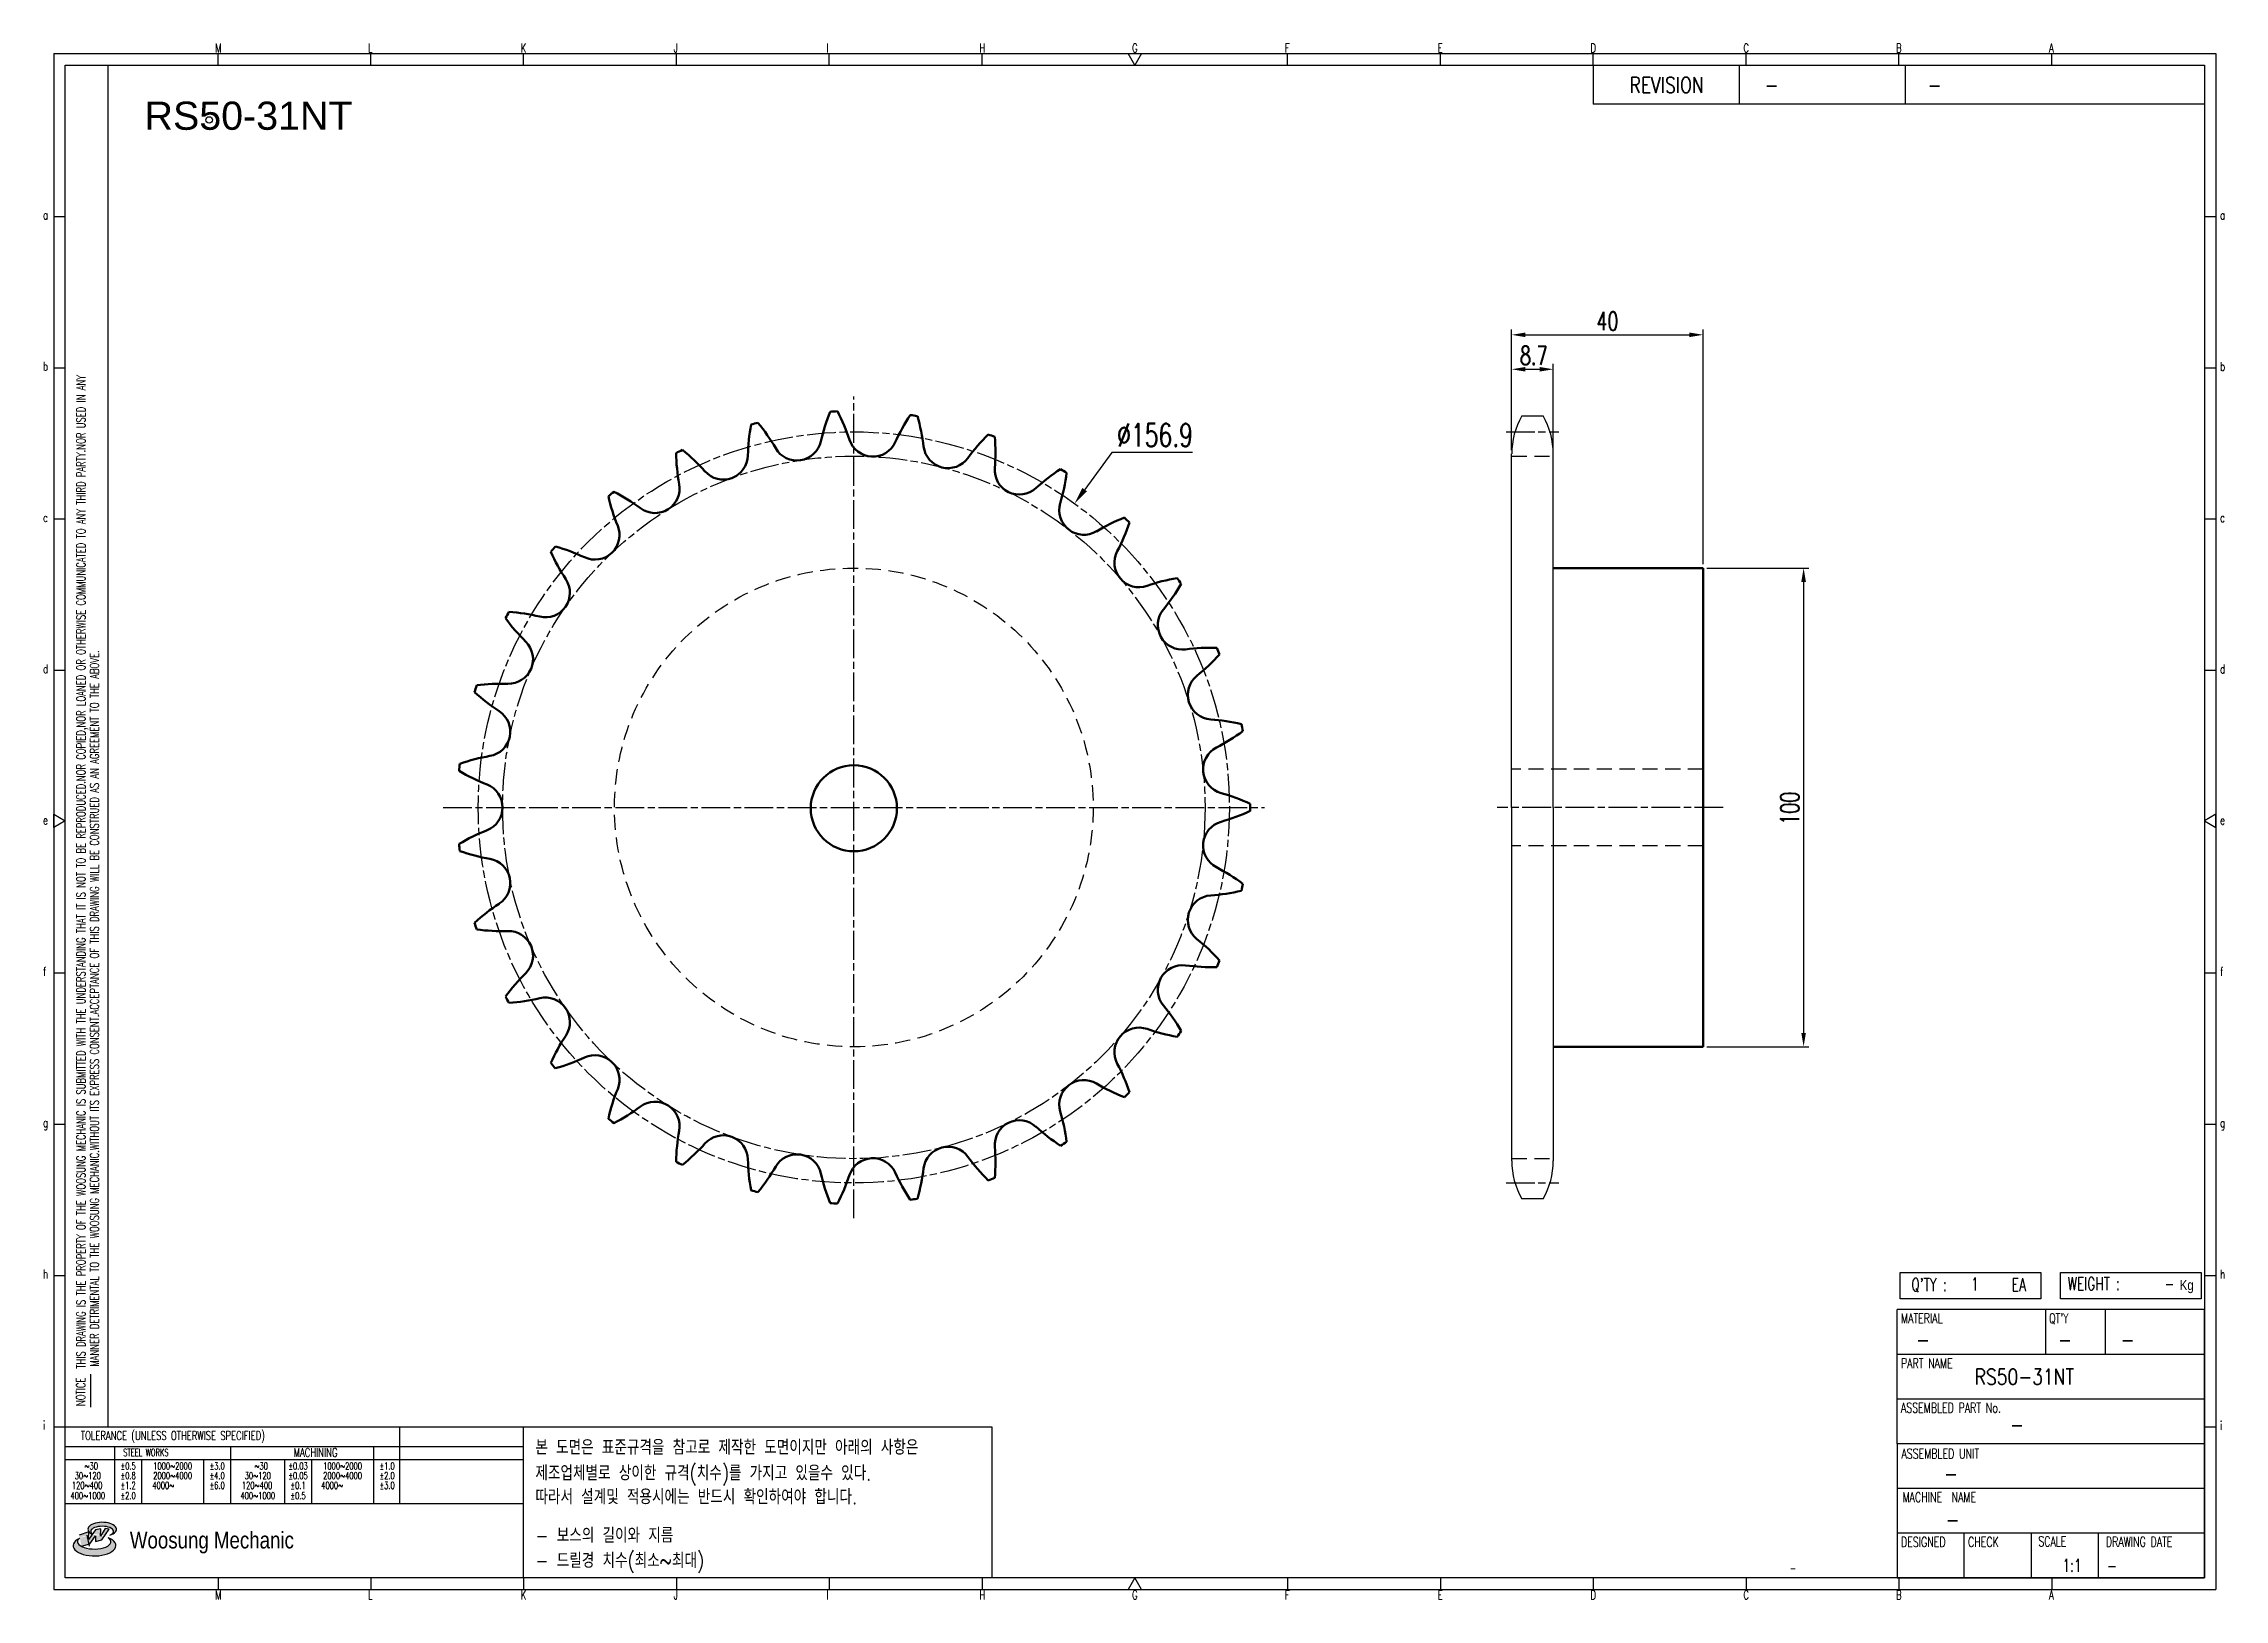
# Model space of a CAD drawing. Header units: millimetres. Extents: x 8307 to 8763, y 4750 to 5075.
import ezdxf
from ezdxf.enums import TextEntityAlignment as Align

# ---------------------------------------------------------------- set-up
doc = ezdxf.new("R2010")
doc.units = ezdxf.units.MM
for name, pattern in [('AM_ISO08W050', [18, 12, -1.5, 3, -1.5]), ('AM_ISO08W050x2', [9, 6, -0.75, 1.5, -0.75]), ('HIDDEN', [9.525, 6.35, -3.175])]:
    doc.linetypes.add(name, pattern=pattern)
for name, color, linetype, lineweight in [('20', 7, 'Continuous', 50), ('22', 30, 'AM_ISO08W050', 25), ('23', 40, 'AM_ISO08W050', 25), ('VIS', 7, 'Continuous', 50)]:
    doc.layers.add(name, color=color, linetype=linetype, lineweight=lineweight)
for name, color, linetype in [('HL', 2, 'HIDDEN'), ('S-DIM', 7, 'Continuous'), ('TITLE', 7, 'Continuous'), ('도면레이아웃', 7, 'Continuous')]:
    doc.layers.add(name, color=color, linetype=linetype)
doc.styles.add('HAN', font='ROMANS.shx', dxfattribs={"width": 0.7, "bigfont": 'whgtxt.shx'})
doc.styles.add('HKD_ST2', font='romans.shx', dxfattribs={"width": 0.7, "height": 4, "bigfont": '@extfont2.shx'})
doc.styles.add('HSG', font='SIMPLEX.shx', dxfattribs={"width": 0.7, "bigfont": 'HSG.shx'})
doc.styles.add('ROMANS', font='romans.shx', dxfattribs={"width": 0.7, "bigfont": 'whgtxt.shx'})
doc.styles.add('SLDTEXTSTYLE4', font='arial.ttf', dxfattribs={"width": 0.8})
doc.styles.get("Standard").update_dxf_attribs({"font": 'arial.ttf'})
doc.dimstyles.new('APP10', dxfattribs={"dimscale": 2, "dimtxt": 2.4, "dimasz": 1.8, "dimexe": 0.7, "dimexo": 0.5, "dimgap": 0.6, "dimtad": 1, "dimtoh": 1, "dimdec": 1, "dimrnd": 0.01, "dimzin": 9, "dimdsep": 46, "dimtxsty": 'HSG', "dimcen": 0, "dimclrd": 1, "dimclre": 1, "dimclrt": 256, "dimazin": 2, "dimtp": 1, "dimtm": 1, "dimtfac": 0.5, "dimtdec": 1, "dimtofl": 0, "dimtmove": 0, "dimatfit": 3, "dimfxl": 0, "dimtvp": 1, "dimtolj": 2, "dimlwd": -1, "dimlwe": -1, "dimarcsym": 0})
doc.dimstyles.new('APP4', dxfattribs={"dimscale": 1.6, "dimtxt": 2.4, "dimasz": 1.8, "dimexe": 0.7, "dimexo": 0.5, "dimgap": 0.6, "dimtad": 1, "dimtoh": 1, "dimdec": 1, "dimrnd": 0.01, "dimzin": 9, "dimdsep": 46, "dimtxsty": 'HSG', "dimcen": 0, "dimclrd": 1, "dimclre": 1, "dimclrt": 256, "dimazin": 2, "dimtp": 1, "dimtm": 1, "dimtfac": 0.5, "dimtdec": 1, "dimtofl": 0, "dimtmove": 0, "dimatfit": 3, "dimfxl": 0, "dimtvp": 1, "dimtolj": 2, "dimlwd": -1, "dimlwe": -1, "dimarcsym": 0})

# ---------------------------------------------------------------- blocks, each defined once
blk = doc.blocks.new('SUYWSHJH')
at = {"layer": '도면레이아웃'}
h = blk.add_hatch(color=10, dxfattribs=at)
h.paths.add_polyline_path([(1.544, 35.177), (1.554, 34.966), (1.779, 35.034), (2.054, 35.422), (1.908, 35.446), (1.728, 35.167), (1.741, 35.439), (1.547, 35.405), (1.292, 35.041), (1.295, 35.33), (0.943, 35.208), (1.03, 34.8), (1.336, 34.885)])
edge = h.paths.add_edge_path()
edge.add_ellipse((1.795, 35.421), major_axis=(-0.53, 0), ratio=0.487785, start_angle=122.36065, end_angle=403.39574)
edge.add_line((1.411, 35.244), (1.419, 35.261))
edge.add_ellipse((1.798, 35.344), major_axis=(-0.423, 0), ratio=0.444396, start_angle=131.58977, end_angle=386.19408, ccw=False)
edge = h.paths.add_edge_path()
edge.add_ellipse((1.512, 34.815), major_axis=(-0.793, 0), ratio=0.480113, start_angle=314.67633, end_angle=590.85213)
edge.add_ellipse((1.501, 34.958), major_axis=(-0.62, 0), ratio=0.43311, start_angle=331.7024, end_angle=574.42495, ccw=False)
for p, q in [((0, 90.118), (80.15, 90.118)), ((0, 90.118), (0, 33.191)), ((6.089, 89.693), (6.089, 90.118)), ((11.753, 89.693), (11.753, 90.118)), ((17.418, 89.693), (17.418, 90.118)), ((23.082, 89.693), (23.082, 90.118)), ((28.746, 89.693), (28.746, 90.118)), ((34.411, 89.693), (34.411, 90.118)), ((45.739, 89.693), (45.739, 90.118)), ((51.404, 89.693), (51.404, 90.118)), ((57.068, 89.693), (57.068, 90.118)), ((62.732, 89.693), (62.732, 90.118)), ((68.397, 89.693), (68.397, 90.118)), ((74.061, 89.693), (74.061, 90.118)), ((80.15, 90.118), (80.15, 33.191)), ((0, 84.085), (0.425, 84.085)), ((79.725, 84.085), (80.15, 84.085)), ((0, 78.478), (0.425, 78.478)), ((79.725, 78.478), (80.15, 78.478)), ((0, 72.87), (0.425, 72.87)), ((79.725, 72.87), (80.15, 72.87)), ((0, 67.262), (0.425, 67.262)), ((79.725, 67.262), (80.15, 67.262)), ((0, 56.047), (0.425, 56.047)), ((79.725, 56.047), (80.15, 56.047)), ((0, 50.439), (0.425, 50.439)), ((79.725, 50.439), (80.15, 50.439)), ((0, 44.832), (0.425, 44.832)), ((79.725, 44.832), (80.15, 44.832)), ((1.377, 39.947), (1.377, 41.174)), ((0, 39.224), (0.425, 39.224)), ((79.725, 39.224), (80.15, 39.224)), ((0, 33.191), (80.15, 33.191)), ((6.089, 33.616), (6.089, 33.191)), ((11.753, 33.616), (11.753, 33.191)), ((17.418, 33.616), (17.418, 33.191)), ((23.082, 33.616), (23.082, 33.191)), ((28.746, 33.616), (28.746, 33.191)), ((34.411, 33.616), (34.411, 33.191)), ((45.739, 33.616), (45.739, 33.191)), ((51.404, 33.616), (51.404, 33.191)), ((57.068, 33.616), (57.068, 33.191)), ((62.732, 33.616), (62.732, 33.191)), ((68.397, 33.616), (68.397, 33.191)), ((74.061, 33.616), (74.061, 33.191))]:
    blk.add_line(p, q)
at = {"color": 2}
for p, q in [((2.017, 39.224), (2.017, 89.693)), ((0.425, 39.224), (17.418, 39.224)), ((12.816, 39.224), (12.816, 36.382)), ((17.418, 33.616), (17.418, 39.224)), ((0.425, 38.487), (17.418, 38.487)), ((0.425, 38.012), (17.418, 38.012)), ((2.257, 38.487), (2.257, 36.382)), ((3.257, 38.012), (3.257, 36.382)), ((5.557, 38.012), (5.557, 36.382)), ((6.557, 38.5), (6.557, 36.382)), ((8.557, 38.012), (8.557, 36.382)), ((9.557, 38.026), (9.557, 36.382)), ((11.857, 38.487), (11.857, 36.382)), ((0.425, 36.382), (17.418, 36.382))]:
    blk.add_line(p, q, dxfattribs=at)
at = {"color": 6, "ltscale": 0.5}
for p, q in [((57.068, 89.693), (57.068, 88.246)), ((62.47, 89.693), (62.47, 88.246)), ((68.635, 89.693), (68.635, 88.246)), ((79.725, 88.246), (57.068, 88.246)), ((68.336, 38.59), (68.336, 43.563)), ((79.725, 43.563), (68.336, 43.563)), ((73.827, 43.563), (73.827, 41.905)), ((76.037, 43.563), (76.037, 41.905)), ((79.725, 38.59), (79.725, 43.563)), ((79.725, 41.905), (68.336, 41.905)), ((79.725, 40.248), (68.336, 40.248)), ((68.336, 38.59), (68.336, 33.616)), ((79.725, 38.59), (68.336, 38.59)), ((79.725, 33.616), (79.725, 38.59)), ((79.725, 36.932), (68.336, 36.932)), ((79.725, 35.274), (68.336, 35.274)), ((70.822, 33.616), (70.822, 35.274)), ((73.309, 33.616), (73.309, 35.274)), ((75.796, 33.616), (75.796, 35.274)), ((68.336, 33.616), (79.725, 33.616))]:
    blk.add_line(p, q, dxfattribs=at)
for points in [[(40.075, 89.693), (39.83, 90.118), (40.32, 90.118)], [(0.425, 89.693), (79.725, 89.693), (79.725, 33.616), (0.425, 33.616)], [(0.425, 61.679), (0, 61.433), (0, 61.924)], [(79.725, 61.679), (80.15, 61.433), (80.15, 61.924)], [(40.075, 33.616), (39.83, 33.191), (40.32, 33.191)]]:
    blk.add_lwpolyline(points, close=True)
at = {"layer": 'TITLE', "color": 20}
for p, q in [((68.449, 43.961), (68.449, 44.936)), ((68.449, 44.936), (73.654, 44.936)), ((73.654, 44.936), (73.654, 43.961)), ((74.39, 43.961), (74.39, 44.936)), ((74.39, 44.936), (79.595, 44.936)), ((79.595, 44.936), (79.595, 43.961)), ((73.654, 43.961), (68.449, 43.961)), ((79.595, 43.961), (74.39, 43.961))]:
    blk.add_line(p, q, dxfattribs=at)
at = {"layer": '도면레이아웃'}
for p, q in [((1.295, 35.33), (0.943, 35.208)), ((1.03, 34.8), (1.336, 34.885)), ((1.224, 35.208), (1.311, 34.8)), ((1.224, 35.208), (1.224, 35.208)), ((1.547, 35.405), (1.292, 35.041)), ((1.292, 35.041), (1.295, 35.33)), ((1.336, 34.885), (1.544, 35.177)), ((1.419, 35.261), (1.411, 35.244)), ((1.544, 35.177), (1.554, 34.966)), ((1.741, 35.439), (1.547, 35.405)), ((1.554, 34.966), (1.779, 35.034)), ((1.908, 35.446), (1.728, 35.167)), ((1.728, 35.167), (1.741, 35.439)), ((1.779, 35.034), (2.054, 35.422)), ((2.054, 35.422), (1.908, 35.446))]:
    blk.add_line(p, q, dxfattribs=at)
for centre, major_axis, ratio, start_param, end_param in [((1.795, 35.421), (-0.53, 0), 0.487785, 2.135596, 7.040584), ((1.512, 34.815), (-0.793, 0), 0.480113, 5.492138, 10.312315), ((1.501, 34.958), (-0.62, 0), 0.43311, 5.789299, 10.025607), ((1.798, 35.344), (-0.423, 0), 0.444396, 2.296675, 6.740358)]:
    blk.add_ellipse(centre, major_axis=major_axis, ratio=ratio, start_param=start_param, end_param=end_param, dxfattribs=at)
at = {"color": 4, "style": 'HKD_ST2', "width": 0.7}
for s, p in [('M', (5.988, 90.164)), ('L', (11.652, 90.164)), ('K', (17.316, 90.164)), ('J', (22.981, 90.164)), ('I', (28.645, 90.164)), ('H', (34.309, 90.164)), ('G', (39.974, 90.164)), ('F', (45.638, 90.164)), ('E', (51.302, 90.164)), ('D', (56.967, 90.164)), ('C', (62.631, 90.164)), ('B', (68.295, 90.164)), ('A', (73.96, 90.164)), ('a', (-0.395, 83.976)), ('a', (80.305, 83.97)), ('b', (-0.395, 78.368)), ('b', (80.305, 78.362)), ('c', (-0.395, 72.76)), ('c', (80.305, 72.754)), ('d', (-0.395, 67.153)), ('d', (80.305, 67.147)), ('e', (-0.395, 61.545)), ('e', (80.305, 61.539)), ('f', (-0.395, 55.937)), ('f', (80.305, 55.931)), ('g', (-0.395, 50.33)), ('g', (80.305, 50.324)), ('h', (-0.395, 44.722)), ('h', (80.305, 44.716)), ('i', (-0.395, 39.114)), ('i', (80.305, 39.108)), ('M', (5.988, 32.824)), ('L', (11.652, 32.824)), ('K', (17.316, 32.824)), ('J', (22.981, 32.824)), ('I', (28.645, 32.824)), ('H', (34.309, 32.824)), ('G', (39.974, 32.824)), ('F', (45.638, 32.824)), ('E', (51.302, 32.824)), ('D', (56.967, 32.824)), ('C', (62.631, 32.824)), ('B', (68.295, 32.824)), ('A', (73.96, 32.824))]:
    blk.add_text(s, height=0.326, dxfattribs=at).set_placement(p)
for s, height, style, width, p in [('REVISION', 0.5806, 'HAN', 0.8, (58.415, 88.664)), ('-', 0.581, 'HAN', 0.8, (63.426, 88.664)), ('-', 0.581, 'HAN', 0.8, (69.468, 88.664)), ("Q'TY : ", 0.4746, 'HKD_ST2', 0.7, (68.857, 44.253)), ('1', 0.475, 'HKD_ST2', 0.7, (71.071, 44.275)), ('EA', 0.4746, 'HKD_ST2', 0.7, (72.578, 44.253)), ('WEIGHT : ', 0.4746, 'HKD_ST2', 0.7, (74.65, 44.286)), ('-', 0.581, 'HAN', 0.8, (69.029, 42.157)), ('-', 0.581, 'HAN', 0.8, (74.289, 42.157)), ('-', 0.581, 'HAN', 0.8, (76.623, 42.157)), ('-', 0.581, 'HAN', 0.8, (72.515, 39.013)), ('-', 0.581, 'HAN', 0.8, (70.067, 37.189)), ('-', 0.581, 'HAN', 0.8, (70.126, 35.48)), ('1:1', 0.4746, 'HKD_ST2', 0.7, (74.458, 33.848)), ('-', 0.475, 'HKD_ST2', 0.7, (76.112, 33.837))]:
    blk.add_text(s, height=height, dxfattribs=dict(style=style, width=width)).set_placement(p)
at = {"color": 6, "style": 'HKD_ST2', "width": 0.7}
for s, p in [(' THIS DRAWING IS THE PROPERTY OF THE WOOSUNG MECHANIC IS SUBMITTED WITH THE UNDERSTANDING THAT IT IS NOT TO BE REPRODUCED.NOR COPIED,NOR LOANED OR OTHERWISE COMMUNICATED TO ANY THIRD PARTY.NOR USED IN ANY', (1.173, 41.217)), ('MANNER DETRIMENTAL TO THE WOOSUNG MECHANIC.WITHOUT ITS EXPRESS CONSENT.ACCEPTANCE OF THIS DRAWING WILL BE CONSTRUED AS AN AGREEMENT TO THE ABOVE.', (1.672, 41.447))]:
    blk.add_text(s, height=0.326266, rotation=90, dxfattribs=at).set_placement(p)
at = {"style": 'HKD_ST2', "width": 0.7}
blk.add_text('-', height=0.475, dxfattribs=at).set_placement((78.613, 44.286), align=Align.RIGHT)
at = {"color": 4, "style": 'HKD_ST2', "width": 0.7}
for s, height, p in [('MATERIAL', 0.3651, (68.474, 43.425)), ("QT'Y", 0.3651, (73.965, 43.425)), ('PART NAME', 0.3651, (68.474, 41.756)), ('ASSEMBLED PART No.', 0.36511, (68.474, 40.109)), ('ASSEMBLED UNIT', 0.36511, (68.49, 38.408)), ('MACHINE  NAME', 0.36511, (68.532, 36.794)), ('DESIGNED', 0.3651, (68.474, 35.136)), ('CHECK', 0.3651, (70.961, 35.136)), ('SCALE', 0.3651, (73.566, 35.153)), ('DRAWING DATE', 0.36511, (76.071, 35.141))]:
    blk.add_text(s, height=height, dxfattribs=at).set_placement(p, align=Align.TOP_LEFT)
at = {"style": 'HKD_ST2', "width": 0.7}
blk.add_text('NOTICE', height=0.3263, rotation=90, dxfattribs=at).set_placement((1.163, 39.988))
for s, height, style, width, p in [('TOLERANCE (UNLESS OTHERWISE SPECIFIED)', 0.32627, 'HKD_ST2', 0.7, (4.417, 38.896)), ('-', 0.326, 'ROMANS', 0.65, (64.469, 33.975))]:
    blk.add_text(s, height=height, dxfattribs=dict(style=style, width=width)).set_placement(p, align=Align.MIDDLE_CENTER)
at = {"color": 4, "style": 'HKD_ST2', "width": 0.7}
for s, height, p in [('STEEL WORKS', 0.26101, (3.416, 38.268)), ('MACHINING', 0.3263, (9.707, 38.27)), ('%%P0.5', 0.261, (2.757, 37.762)), ('%%P0.8', 0.261, (2.757, 37.411)), ('%%P3.0', 0.261, (6.057, 37.762)), ('%%P4.0', 0.261, (6.057, 37.411)), ('%%P0.03', 0.261, (9.057, 37.762)), ('%%P0.05', 0.261, (9.057, 37.411)), ('%%P1.0', 0.261, (12.357, 37.762)), ('%%P2.0', 0.261, (12.357, 37.411)), ('%%P1.2', 0.261, (2.757, 37.045)), ('%%P2.0', 0.261, (2.757, 36.67)), ('%%P6.0', 0.261, (6.057, 37.045)), ('%%P0.1', 0.261, (9.057, 37.045)), ('%%P0.5', 0.261, (9.057, 36.67)), ('%%P3.0', 0.261, (12.357, 37.045))]:
    blk.add_text(s, height=height, dxfattribs=at).set_placement(p, align=Align.MIDDLE)
for s, height, p in [('30%%126120', 0.261, (1.263, 37.411)), ('%%12630', 0.261, (1.389, 37.762)), ('2000%%1264000', 0.26101, (4.407, 37.411)), ('1000%%1262000', 0.26101, (4.407, 37.762)), ('30%%126120', 0.261, (7.563, 37.411)), ('%%12630', 0.261, (7.689, 37.762)), ('2000%%1264000', 0.26101, (10.707, 37.411)), ('1000%%1262000', 0.26101, (10.707, 37.762)), ('400%%1261000', 0.26101, (1.263, 36.67)), ('120%%126400', 0.26101, (1.237, 37.045)), ('4000%%126', 0.261, (4.061, 37.045)), ('400%%1261000', 0.26101, (7.563, 36.67)), ('120%%126400', 0.26101, (7.537, 37.045)), ('4000%%126', 0.261, (10.321, 37.045))]:
    blk.add_text(s, height=height, dxfattribs=at).set_placement(p, align=Align.MIDDLE_CENTER)
at = {"color": 1, "style": 'SLDTEXTSTYLE4', "width": 0.8}
blk.add_text('Woosung Mechanic', height=0.61957, dxfattribs=at).set_placement((2.822, 34.711))
at = {"layer": 'TITLE', "width": 0.8}
blk.add_text('Kg', height=0.3789, dxfattribs=at).set_placement((78.807, 44.286))
blk = doc.blocks.new('*D201')
at = {"layer": 'Defpoints', "color": 0, "transparency": 16777216}
for p in [(8522.7, 4978.61), (8430.47, 4851.66)]:
    blk.add_point(p, dxfattribs=at)
at = {"layer": 'S-DIM', "color": 1, "transparency": 16777216}
for p, q in [((8530.48, 4989.31), (8524.82, 4981.52)), ((8547.36, 4989.31), (8530.48, 4989.31))]:
    blk.add_line(p, q, dxfattribs=at)
blk.add_solid([(8524.34, 4981.87), (8525.31, 4981.17), (8522.7, 4978.61)], dxfattribs=at)
at = {"layer": 'S-DIM', "transparency": 16777216, "insert": (8539.52, 4992.91), "char_height": 4.8, "attachment_point": 5, "style": 'HSG'}
blk.add_mtext('\\A2;∅156.9', dxfattribs=at)
blk = doc.blocks.new('*D204')
at = {"layer": 'Defpoints', "color": 0, "transparency": 16777216}
for p in [(8622.72, 5006.66), (8614.02, 4988.97), (8622.72, 4988.97)]:
    blk.add_point(p, dxfattribs=at)
at = {"layer": 'S-DIM', "color": 1, "transparency": 16777216}
for p, q in [((8614.02, 4989.77), (8614.02, 5007.78)), ((8622.72, 4989.77), (8622.72, 5007.78)), ((8616.9, 5006.66), (8619.84, 5006.66))]:
    blk.add_line(p, q, dxfattribs=at)
for points in [[(8616.9, 5007.14), (8616.9, 5006.18), (8614.02, 5006.66)], [(8619.84, 5007.14), (8619.84, 5006.18), (8622.72, 5006.66)]]:
    blk.add_solid(points, dxfattribs=at)
at = {"layer": 'S-DIM', "transparency": 16777216, "insert": (8618.64, 5009.54), "char_height": 3.84, "attachment_point": 5, "style": 'HSG'}
blk.add_mtext('\\A2;8.7', dxfattribs=at)
blk = doc.blocks.new('*D205')
at = {"layer": 'Defpoints', "color": 0, "transparency": 16777216}
for p in [(8654.02, 5013.86), (8614.02, 4988.97), (8654.02, 4965.13)]:
    blk.add_point(p, dxfattribs=at)
at = {"layer": 'S-DIM', "color": 1, "transparency": 16777216}
for p, q in [((8614.02, 4989.77), (8614.02, 5014.98)), ((8616.9, 5013.86), (8651.14, 5013.86)), ((8654.02, 4965.93), (8654.02, 5014.98))]:
    blk.add_line(p, q, dxfattribs=at)
for points in [[(8616.9, 5014.34), (8616.9, 5013.38), (8614.02, 5013.86)], [(8651.14, 5014.34), (8651.14, 5013.38), (8654.02, 5013.86)]]:
    blk.add_solid(points, dxfattribs=at)
at = {"layer": 'S-DIM', "transparency": 16777216, "insert": (8634.02, 5016.74), "char_height": 3.84, "attachment_point": 5, "style": 'HSG'}
blk.add_mtext('\\A2;40', dxfattribs=at)
blk = doc.blocks.new('*D206')
at = {"layer": 'Defpoints', "color": 0, "transparency": 16777216}
for p in [(8654.02, 4965.13), (8654.02, 4865.13), (8675.01, 4865.13)]:
    blk.add_point(p, dxfattribs=at)
at = {"layer": 'S-DIM', "color": 1, "transparency": 16777216}
for p, q in [((8654.82, 4965.13), (8676.13, 4965.13)), ((8675.01, 4962.25), (8675.01, 4868.01)), ((8654.82, 4865.13), (8676.13, 4865.13))]:
    blk.add_line(p, q, dxfattribs=at)
for points in [[(8674.53, 4962.25), (8675.49, 4962.25), (8675.01, 4965.13)], [(8674.53, 4868.01), (8675.49, 4868.01), (8675.01, 4865.13)]]:
    blk.add_solid(points, dxfattribs=at)
at = {"layer": 'S-DIM', "transparency": 16777216, "insert": (8672.13, 4914.96), "char_height": 3.84, "attachment_point": 5, "rotation": 90, "style": 'HSG'}
blk.add_mtext('\\A2;100', dxfattribs=at)

msp = doc.modelspace()

# ---------------------------------------------------------------- linework, layer by layer
for p, q in [((8620.6, 4996.9), (8616.15, 4996.9)), ((8614.02, 4915.13), (8614.02, 4988.97)), ((8622.72, 4915.13), (8622.72, 4988.97)), ((8614.02, 4915.13), (8614.02, 4841.3)), ((8622.72, 4915.13), (8622.72, 4841.3)), ((8620.6, 4833.37), (8616.15, 4833.37))]:
    msp.add_line(p, q)
at = {"color": 4}
msp.add_lwpolyline([(8407.61, 4785.76), (8505.45, 4785.76), (8505.45, 4754.16), (8407.61, 4754.16)], close=True, dxfattribs=at)
msp.add_circle((8341.93, 5058.74), 0.681)
for centre, start, end in [((8629.9, 4988.97), 150, 180), ((8606.85, 4988.97), 0, 30), ((8629.9, 4841.3), 180, 210), ((8606.85, 4841.3), 330, 0)]:
    msp.add_arc(centre, 15.87, start, end)
at = {"layer": '20'}
for centre, radius, start, end in [((8476.59, 4915.13), 82.82, 92.3834, 93.4231), ((8437.56, 4979.11), 40.23, 18.5484, 27.8073), ((8494.68, 4987.86), 40.23, 169.6121, 178.871), ((8476.59, 4915.13), 82.82, 103.9963, 105.036), ((8425.48, 4969.95), 40.23, 30.1613, 39.4202), ((8508.95, 4982.73), 40.23, 157.9992, 167.2581), ((8521.89, 4974.83), 40.23, 146.3863, 155.6452), ((8476.59, 4915.13), 82.82, 80.7705, 81.8102), ((8451.23, 4985.66), 40.23, 6.9355, 16.1944), ((8476.59, 4915.13), 82.82, 115.6092, 116.6489), ((8479.67, 4990.01), 40.23, 181.225, 190.4839), ((8415.49, 4958.53), 40.23, 41.7742, 51.0331), ((8464.7, 4992.74), 5.13, 210.1613, 347.2581), ((8480.56, 4993.54), 5.13, 198.5484, 335.6452), ((8496.27, 4991.14), 5.13, 186.9355, 324.0323), ((8532.98, 4964.49), 40.23, 134.7734, 144.0323), ((8476.59, 4915.13), 82.82, 69.1576, 70.1973), ((8465.95, 4989.32), 40.23, 355.3226, 4.5815), ((8449.32, 4988.76), 5.13, 221.7742, 358.871), ((8511.16, 4985.62), 5.13, 175.3226, 312.4194), ((8541.76, 4952.13), 40.23, 123.1605, 132.4194), ((8481.1, 4989.94), 40.23, 343.7097, 352.9686), ((8476.59, 4915.13), 82.82, 57.5447, 58.5844), ((8476.59, 4915.13), 82.82, 127.2221, 128.2618), ((8464.53, 4989.1), 40.23, 192.8379, 202.0968), ((8408, 4945.35), 40.23, 53.3871, 62.646), ((8435.06, 4981.76), 5.13, 233.3871, 10.4839), ((8524.64, 4977.22), 5.13, 163.7097, 300.8065), ((8547.88, 4938.25), 40.23, 111.5476, 120.8065), ((8476.59, 4915.13), 82.82, 45.9318, 46.9715), ((8422.5, 4972.04), 5.13, 245, 22.0968), ((8496.07, 4987.5), 40.23, 332.0968, 341.3557), ((8476.59, 4915.13), 82.82, 138.835, 139.8747), ((8449.89, 4985.16), 40.23, 204.4508, 213.7097), ((8403.33, 4930.92), 40.23, 65, 74.2589), ((8536.16, 4966.27), 5.13, 152.0968, 289.1935), ((8412.15, 4959.98), 5.13, 256.6129, 33.7097), ((8551.07, 4923.43), 40.23, 99.9346, 109.1935), ((8510.24, 4982.1), 40.23, 320.4839, 329.7428), ((8476.59, 4915.13), 82.82, 34.3189, 35.3586), ((8476.59, 4915.13), 82.82, 150.4479, 151.4876), ((8436.34, 4978.35), 40.23, 216.0637, 225.3226), ((8401.65, 4915.85), 40.23, 76.6129, 85.8718), ((8545.23, 4953.23), 5.13, 140.4839, 277.5806), ((8404.44, 4946.09), 5.13, 268.2258, 45.3226), ((8551.22, 4908.27), 40.23, 88.3217, 97.5806), ((8476.59, 4915.13), 82.82, 22.7059, 23.7457), ((8523.03, 4973.96), 40.23, 308.871, 318.1299), ((8476.59, 4915.13), 82.82, 162.0608, 163.1005), ((8424.44, 4968.96), 40.23, 227.6766, 236.9355), ((8403.04, 4900.75), 40.23, 88.2258, 97.4847), ((8551.5, 4938.64), 5.13, 128.871, 265.9677), ((8399.69, 4930.94), 5.13, 279.8387, 56.9355), ((8548.31, 4893.38), 40.23, 76.7088, 85.9677), ((8533.92, 4963.4), 40.23, 297.2581, 306.517), ((8476.59, 4915.13), 82.82, 11.093, 12.1328), ((8407.44, 4886.24), 40.23, 99.8387, 109.0976), ((8554.69, 4923.08), 5.13, 117.2581, 254.3548), ((8476.59, 4915.13), 82.82, 173.6737, 174.7134), ((8414.67, 4957.36), 40.23, 239.2895, 248.5484), ((8398.08, 4915.13), 5.13, 291.4516, 68.5484), ((8542.46, 4879.39), 40.23, 65.0959, 74.3548), ((8476.59, 4915.13), 82.82, 359.4801, 0.5199), ((8554.69, 4907.19), 5.13, 105.6452, 242.7419), ((8542.46, 4950.88), 40.23, 285.6452, 294.9041), ((8414.67, 4872.91), 40.23, 111.4516, 120.7105), ((8476.59, 4915.13), 82.82, 185.2866, 186.3263), ((8407.44, 4944.03), 40.23, 250.9024, 260.1613), ((8399.69, 4899.33), 5.13, 303.0645, 80.1613), ((8533.92, 4866.86), 40.23, 53.483, 62.7419), ((8548.31, 4936.88), 40.23, 274.0323, 283.2912), ((8476.59, 4915.13), 82.82, 347.8672, 348.907), ((8424.44, 4861.31), 40.23, 123.0645, 132.3234), ((8551.5, 4891.63), 5.13, 94.0323, 231.129), ((8476.59, 4915.13), 82.82, 196.8995, 197.9392), ((8403.04, 4929.52), 40.23, 262.5153, 271.7742), ((8404.44, 4884.17), 5.13, 314.6774, 91.7742), ((8523.03, 4856.31), 40.23, 41.8701, 51.129), ((8436.34, 4851.92), 40.23, 134.6774, 143.9363), ((8545.23, 4877.03), 5.13, 82.4194, 219.5161), ((8551.22, 4922), 40.23, 262.4194, 271.6783), ((8476.59, 4915.13), 82.82, 336.2543, 337.2941), ((8476.59, 4915.13), 82.82, 208.5124, 209.5521), ((8401.65, 4914.42), 40.23, 274.1282, 283.3871), ((8412.15, 4870.28), 5.13, 326.2903, 103.3871), ((8510.24, 4848.17), 40.23, 30.2572, 39.5161), ((8449.89, 4845.11), 40.23, 146.2903, 155.5492), ((8536.16, 4864), 5.13, 70.8065, 207.9032), ((8551.07, 4906.84), 40.23, 250.8065, 260.0654), ((8476.59, 4915.13), 82.82, 324.6414, 325.6811), ((8476.59, 4915.13), 82.82, 220.1253, 221.165), ((8403.33, 4899.35), 40.23, 285.7411, 295), ((8422.5, 4858.23), 5.13, 337.9032, 115), ((8496.07, 4842.77), 40.23, 18.6443, 27.9032), ((8524.64, 4853.05), 5.13, 59.1935, 196.2903), ((8547.88, 4892.01), 40.23, 239.1935, 248.4524), ((8464.53, 4841.17), 40.23, 157.9032, 167.1621), ((8408, 4884.92), 40.23, 297.354, 306.6129), ((8435.06, 4848.51), 5.13, 349.5161, 126.6129), ((8476.59, 4915.13), 82.82, 313.0285, 314.0682), ((8476.59, 4915.13), 82.82, 231.7382, 232.7779), ((8479.67, 4840.25), 40.23, 169.5161, 178.775), ((8511.16, 4844.65), 5.13, 47.5806, 184.6774), ((8541.76, 4878.14), 40.23, 227.5806, 236.8395), ((8481.1, 4840.33), 40.23, 7.0314, 16.2903), ((8415.49, 4871.73), 40.23, 308.9669, 318.2258), ((8449.32, 4841.51), 5.13, 1.129, 138.2258), ((8496.27, 4839.13), 5.13, 35.9677, 173.0645), ((8465.95, 4840.95), 40.23, 355.4185, 4.6774), ((8476.59, 4915.13), 82.82, 301.4156, 302.4553), ((8476.59, 4915.13), 82.82, 243.3511, 244.3908), ((8494.68, 4842.41), 40.23, 181.129, 190.3879), ((8425.48, 4860.32), 40.23, 320.5798, 329.8387), ((8464.7, 4837.53), 5.13, 12.7419, 149.8387), ((8508.95, 4847.54), 40.23, 192.7419, 202.0008), ((8480.56, 4836.73), 5.13, 24.3548, 161.4516), ((8521.89, 4855.43), 40.23, 204.3548, 213.6137), ((8451.23, 4844.61), 40.23, 343.8056, 353.0645), ((8532.98, 4865.78), 40.23, 215.9677, 225.2266), ((8476.59, 4915.13), 82.82, 254.964, 256.0037), ((8437.56, 4851.16), 40.23, 332.1927, 341.4516), ((8476.59, 4915.13), 82.82, 289.8027, 290.8424), ((8476.59, 4915.13), 82.82, 266.5769, 267.6166), ((8476.59, 4915.13), 82.82, 278.1898, 279.2295)]:
    msp.add_arc(centre, radius, start, end, dxfattribs=at)
at = {"layer": '22', "linetype": 'AM_ISO08W050x2'}
for p, q in [((8612.84, 4993.59), (8623.9, 4993.59)), ((8612.84, 4836.68), (8623.9, 4836.68))]:
    msp.add_line(p, q, dxfattribs=at)
at = {"layer": '23', "color": 4, "linetype": 'AM_ISO08W050x2'}
for p, q in [((8476.59, 4829.32), (8476.59, 5000.95)), ((8390.77, 4915.13), (8562.41, 4915.13)), ((8658.24, 4915.13), (8610.99, 4915.13))]:
    msp.add_line(p, q, dxfattribs=at)
for radius in [78.46, 73.38]:
    msp.add_circle((8476.59, 4915.13), radius, dxfattribs=at)
at = {"layer": 'HL', "ltscale": 0.5}
for p, q in [((8614.02, 4988.51), (8622.72, 4988.51)), ((8654.02, 4923.13), (8614.02, 4923.13)), ((8654.02, 4907.13), (8614.02, 4907.13)), ((8614.02, 4841.76), (8622.72, 4841.76))]:
    msp.add_line(p, q, dxfattribs=at)
msp.add_circle((8476.59, 4915.13), 50, dxfattribs=at)
at = {"layer": 'VIS'}
for p, q in [((8654.02, 4965.13), (8622.72, 4965.13)), ((8654.02, 4965.13), (8654.02, 4865.13)), ((8654.02, 4865.13), (8622.72, 4865.13))]:
    msp.add_line(p, q, dxfattribs=at)
msp.add_circle((8476.59, 4914.96), 9, dxfattribs=at)

# ---------------------------------------------------------------- block references
at = {"xscale": 5.635920414095341, "yscale": 5.635920414095341, "zscale": 5.635920414095341}
msp.add_blockref('SUYWSHJH', (8309.44, 4564.7), dxfattribs=at)

# ---------------------------------------------------------------- texts
at = {"color": 2}
msp.add_text('RS50-31NT', height=5.889, dxfattribs=at).set_placement((8328.42, 5056.69))
at = {"style": 'HAN', "width": 0.8}
msp.add_text('RS50-31NT', height=3.272, dxfattribs=at).set_placement((8710.76, 4794.56))
at = {"color": 4, "style": 'HAN', "width": 0.8}
for s, p in [('본 도면은 표준규격을 참고로 제작한 도면이지만 아래의 사항은', (8410.06, 4779.91)), ('제조업체별로 상이한 규격(치수)를 가지고 있을수 있다.', (8410.06, 4774.54)), ('따라서 설계및 적용시에는 반드시 확인하여야 합니다.', (8410.06, 4769.56)), ('- 보스의 길이와 지름', (8410.06, 4761.53)), ('- 드릴경 치수(최소~최대)', (8410.06, 4756.26))]:
    msp.add_text(s, height=3.0962, dxfattribs=at).set_placement(p)

# ---------------------------------------------------------------- dimensions: what is measured, and where the dimension line sits
at = {"layer": 'S-DIM', "color": 3}
dim = msp.add_linear_dim(base=(8654.02, 5013.86), p1=(8614.02, 4988.97), p2=(8654.02, 4965.13), dimstyle='APP4', dxfattribs=at)
dim.commit()
dim.dimension.update_dxf_attribs({"geometry": '*D205', "text_midpoint": (8634.02, 5016.74)})
dim = msp.add_linear_dim(base=(8622.72, 5006.66), p1=(8614.02, 4988.97), p2=(8622.72, 4988.97), dimstyle='APP4', dxfattribs=at)
dim.commit()
dim.dimension.update_dxf_attribs({"geometry": '*D204', "text_midpoint": (8618.64, 5006.66), "dimtype": 160})
dim = msp.add_diameter_dim_2p(p1=(8430.47, 4851.66), p2=(8522.7, 4978.61), dimstyle='APP10', dxfattribs=at)
dim.commit()
dim.dimension.update_dxf_attribs({"geometry": '*D201', "text_midpoint": (8539.52, 4989.31), "dimtype": 163})
dim = msp.add_linear_dim(base=(8675.01, 4865.13), p1=(8654.02, 4965.13), p2=(8654.02, 4865.13), angle=90, dimstyle='APP4', dxfattribs=at)
dim.commit()
dim.dimension.update_dxf_attribs({"geometry": '*D206', "text_midpoint": (8675.01, 4914.96), "dimtype": 160})

doc.saveas('drawing.dxf')
